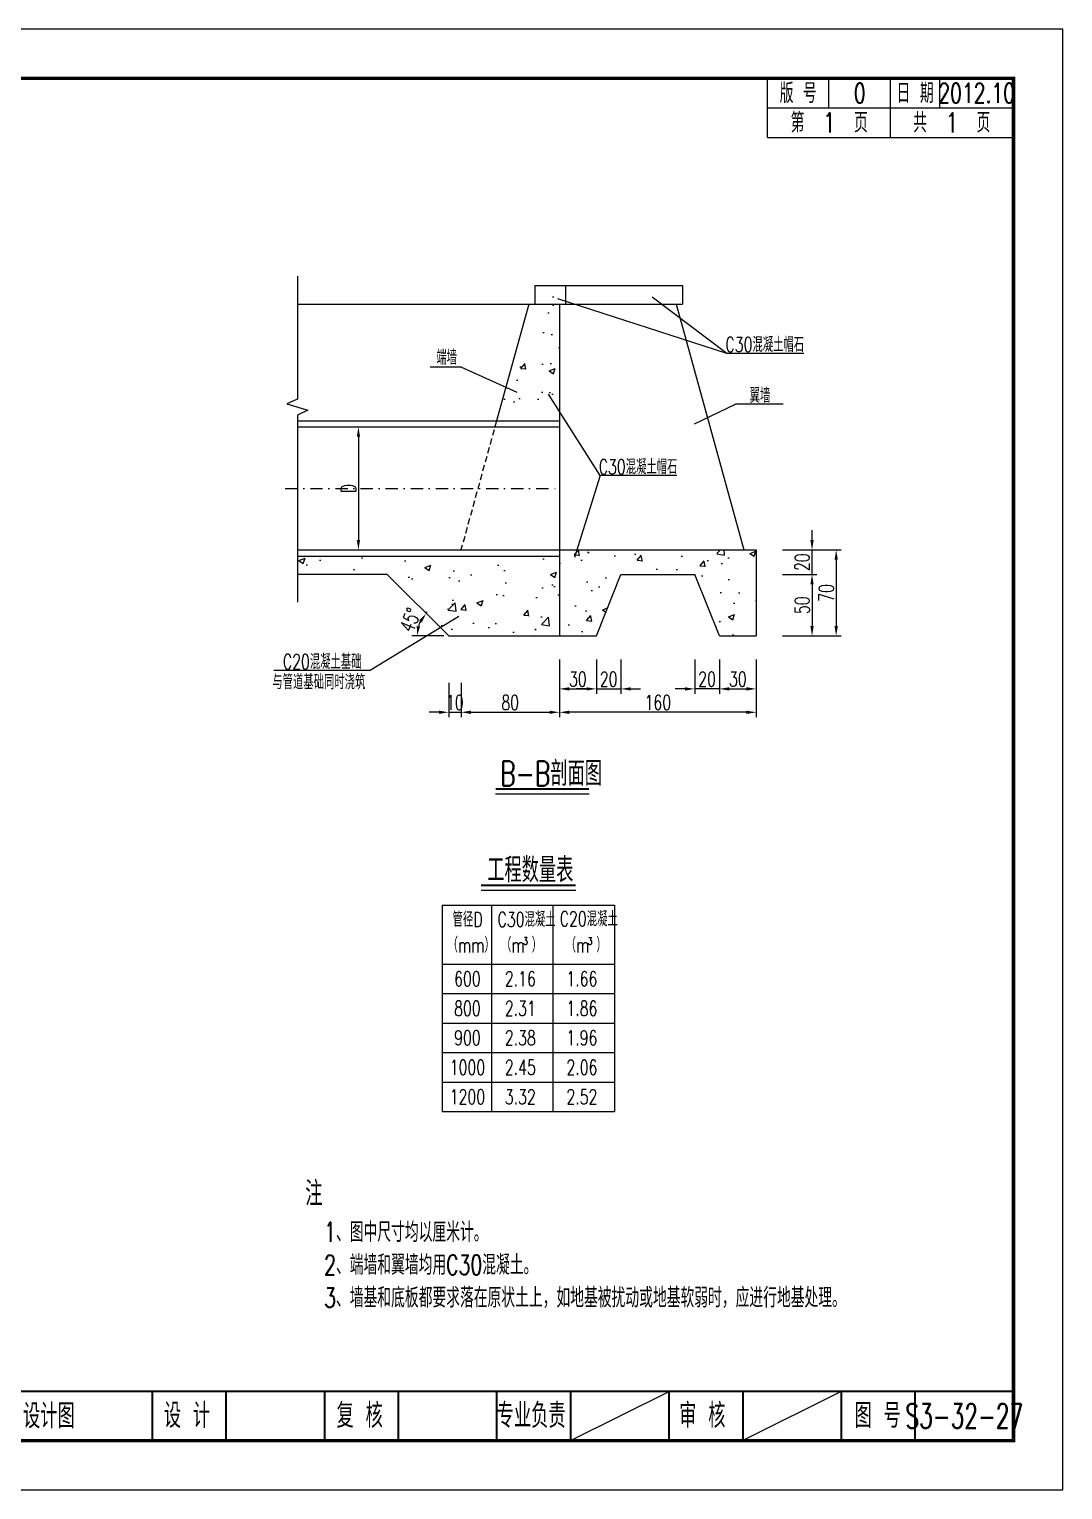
# Model space of a CAD drawing. Extents: x 5781 to 12795, y 1434 to 2653.
# Drawn here: x 12585.5 to 12795.5, y 2068.7 to 2365.7 of the extents above; entities that cross this region are included whole.
import ezdxf
from ezdxf.enums import TextEntityAlignment as Align

# ---------------------------------------------------------------- set-up
doc = ezdxf.new("R2010")
doc.units = 0
doc.header["$LTSCALE"] = 5
doc.header["$PDMODE"] = 32
doc.header["$PDSIZE"] = 0.3
doc.linetypes.add('DASHDOT', pattern=[1, 0.5, -0.25, 0, -0.25])
doc.linetypes.add('HIDDEN', pattern=[0.375, 0.25, -0.125])
doc.layers.get('0').update_dxf_attribs({"linetype": 'CONTINUOUS'})
doc.layers.get('Defpoints').update_dxf_attribs({"linetype": 'CONTINUOUS'})
for name, color, linetype in [('中心线', 2, 'DASHDOT'), ('图框', 7, 'CONTINUOUS'), ('尺寸标注', 4, 'CONTINUOUS'), ('文字', 7, 'CONTINUOUS'), ('文字字符', 7, 'CONTINUOUS'), ('结构', 7, 'CONTINUOUS'), ('结构1', 1, 'CONTINUOUS'), ('结构2', 7, 'CONTINUOUS')]:
    doc.layers.add(name, color=color, linetype=linetype)
doc.styles.get("Standard").update_dxf_attribs({"font": 'simplex1.shx', "width": 0.7, "bigfont": 'hztxt.shx'})
doc.dimstyles.new('比例1：40', dxfattribs={"dimtxt": 3, "dimasz": 2, "dimexe": 1, "dimexo": 1, "dimgap": 0.5, "dimtad": 1, "dimlfac": 4, "dimzin": 13, "dimdsep": 46, "dimtxsty": 'Standard', "dimcen": -0.09, "dimclrd": 256, "dimclre": 256, "dimclrt": 7, "dimaunit": 1, "dimadec": 0, "dimazin": 0, "dimtfac": 0.0005, "dimtix": 1, "dimtmove": 2, "dimatfit": 3, "dimfxl": 0, "dimtolj": 1, "dimtzin": 13, "dimarcsym": 0})
pattern_1 = [(50, (-1341.327, 3e-14), (12.752927, -1.115736), [1.3335, -14.6685]), (355, (-1341.327, 3e-14), (-2.466998, 13.373965), [1.0668, -11.7348]), (100.451, (-1340.264, -0.093), (10.285975, 12.258168), [1.1333, -12.4663]), (46.1842, (-1341.327, 3.556), (18.975533, -2.942963), [2.00025, -22.00275]), (96.6356, (-1339.746, 3.31), (16.618296, 17.31979), [1.69995, -18.69945]), (351.184, (-1341.327, 3.556), (16.618322, 17.319758), [1.6002, -17.6022]), (21, (-1339.549, 2.667), (10.6130416, -7.158586), [1.3335, -14.6685]), (326, (-1339.549, 2.667), (4.326142, 12.893158), [1.0668, -11.7348]), (71.4514, (-1338.665, 2.07), (14.939154, 5.7346), [1.1333, -12.4663]), (37.5, (-1341.327, 3e-14), (0.2162022, 5.9188527), [0, -11.59256, 0, -11.9126, 0, -11.77925]), (7.5, (-1341.327, 3e-14), (4.6773764, 7.0126402), [0, -6.79196, 0, -11.32586, 0, -4.48945]), (327.5, (-1345.292, 3e-14), (9.4913417, -0.4010121), [0, -4.445, 0, -13.8684, 0, -18.4023]), (317.5, (-1347.07, 3e-14), (10.3690427, 1.7798544), [0, -5.7785, 0, -9.21004, 0, -13.0683])]

# ---------------------------------------------------------------- blocks, each defined once
blk = doc.blocks.new('series')
at = {"width": 0.75}
for tag, height, p in [('页码', 4, (-35, -19)), ('图名', 5, (-220, -282)), ('图号', 5, (-20, -282))]:
    blk.add_attdef(tag, text='', height=height, dxfattribs=at).set_placement(p, align=Align.MIDDLE_CENTER)
blk = doc.blocks.new('*D788')
at = {"layer": 'Defpoints', "color": 0, "ltscale": 0.5}
for p in [(12673.23, 2259.79), (12670.73, 2242.29), (12673.23, 2226.77)]:
    blk.add_point(p, dxfattribs=at)
at = {"layer": '尺寸标注', "lineweight": -2, "ltscale": 0.5}
for p, q in [((12670.73, 2232.77), (12670.73, 2225.77)), ((12673.23, 2232.77), (12673.23, 2225.77)), ((12668.73, 2226.77), (12666.73, 2226.77)), ((12670.73, 2226.77), (12673.23, 2226.77)), ((12675.23, 2226.77), (12677.23, 2226.77))]:
    blk.add_line(p, q, dxfattribs=at)
at = {"layer": '尺寸标注', "ltscale": 0.5}
for points in [[(12668.73, 2227.1), (12668.73, 2226.44), (12670.73, 2226.77)], [(12675.23, 2227.1), (12675.23, 2226.44), (12673.23, 2226.77)]]:
    blk.add_solid(points, dxfattribs=at)
at = {"layer": '尺寸标注', "color": 7, "ltscale": 0.5, "insert": (12671.98, 2228.77), "char_height": 3, "attachment_point": 5}
blk.add_mtext('\\A1;10', dxfattribs=at)
blk = doc.blocks.new('*D789')
at = {"layer": 'Defpoints', "color": 0, "ltscale": 0.5}
for p in [(12673.23, 2259.79), (12693.23, 2259.79), (12693.23, 2226.77)]:
    blk.add_point(p, dxfattribs=at)
at = {"layer": '尺寸标注', "lineweight": -2, "ltscale": 0.5}
for p, q in [((12673.23, 2232.77), (12673.23, 2225.77)), ((12693.23, 2232.77), (12693.23, 2225.77)), ((12675.23, 2226.77), (12691.23, 2226.77))]:
    blk.add_line(p, q, dxfattribs=at)
at = {"layer": '尺寸标注', "ltscale": 0.5}
for points in [[(12675.23, 2227.1), (12675.23, 2226.44), (12673.23, 2226.77)], [(12691.23, 2227.1), (12691.23, 2226.44), (12693.23, 2226.77)]]:
    blk.add_solid(points, dxfattribs=at)
at = {"layer": '尺寸标注', "color": 7, "ltscale": 0.5, "insert": (12683.23, 2228.77), "char_height": 3, "attachment_point": 5}
blk.add_mtext('\\A1;80', dxfattribs=at)
blk = doc.blocks.new('*D790')
at = {"layer": 'Defpoints', "color": 0, "ltscale": 0.5}
for p in [(12693.23, 2242.29), (12700.73, 2242.29), (12700.73, 2231.53)]:
    blk.add_point(p, dxfattribs=at)
at = {"layer": '尺寸标注', "lineweight": -2, "ltscale": 0.5}
for p, q in [((12693.23, 2237.53), (12693.23, 2230.53)), ((12700.73, 2237.53), (12700.73, 2230.53)), ((12695.23, 2231.53), (12698.73, 2231.53))]:
    blk.add_line(p, q, dxfattribs=at)
at = {"layer": '尺寸标注', "ltscale": 0.5}
for points in [[(12695.23, 2231.86), (12695.23, 2231.19), (12693.23, 2231.53)], [(12698.73, 2231.86), (12698.73, 2231.19), (12700.73, 2231.53)]]:
    blk.add_solid(points, dxfattribs=at)
at = {"layer": '尺寸标注', "color": 7, "ltscale": 0.5, "insert": (12696.98, 2233.53), "char_height": 3, "attachment_point": 5}
blk.add_mtext('\\A1;30', dxfattribs=at)
blk = doc.blocks.new('*D791')
at = {"layer": 'Defpoints', "color": 0, "ltscale": 0.5}
for p in [(12705.73, 2254.79), (12700.73, 2242.29), (12705.73, 2231.53)]:
    blk.add_point(p, dxfattribs=at)
at = {"layer": '尺寸标注', "lineweight": -2, "ltscale": 0.5}
for p, q in [((12700.73, 2237.53), (12700.73, 2230.53)), ((12705.73, 2237.53), (12705.73, 2230.53)), ((12698.73, 2231.53), (12696.73, 2231.53)), ((12700.73, 2231.53), (12705.73, 2231.53)), ((12707.73, 2231.53), (12709.73, 2231.53))]:
    blk.add_line(p, q, dxfattribs=at)
at = {"layer": '尺寸标注', "ltscale": 0.5}
for points in [[(12698.73, 2231.86), (12698.73, 2231.19), (12700.73, 2231.53)], [(12707.73, 2231.86), (12707.73, 2231.19), (12705.73, 2231.53)]]:
    blk.add_solid(points, dxfattribs=at)
at = {"layer": '尺寸标注', "color": 7, "ltscale": 0.5, "insert": (12703.23, 2233.53), "char_height": 3, "attachment_point": 5}
blk.add_mtext('\\A1;20', dxfattribs=at)
blk = doc.blocks.new('*D792')
at = {"layer": 'Defpoints', "color": 0, "ltscale": 0.5}
for p in [(12720.73, 2254.79), (12725.73, 2242.29), (12720.73, 2231.53)]:
    blk.add_point(p, dxfattribs=at)
at = {"layer": '尺寸标注', "lineweight": -2, "ltscale": 0.5}
for p, q in [((12720.73, 2237.53), (12720.73, 2230.53)), ((12725.73, 2237.53), (12725.73, 2230.53)), ((12718.73, 2231.53), (12716.73, 2231.53)), ((12725.73, 2231.53), (12720.73, 2231.53)), ((12727.73, 2231.53), (12729.73, 2231.53))]:
    blk.add_line(p, q, dxfattribs=at)
at = {"layer": '尺寸标注', "ltscale": 0.5}
for points in [[(12718.73, 2231.86), (12718.73, 2231.19), (12720.73, 2231.53)], [(12727.73, 2231.86), (12727.73, 2231.19), (12725.73, 2231.53)]]:
    blk.add_solid(points, dxfattribs=at)
at = {"layer": '尺寸标注', "color": 7, "ltscale": 0.5, "insert": (12723.23, 2233.53), "char_height": 3, "attachment_point": 5}
blk.add_mtext('\\A1;20', dxfattribs=at)
blk = doc.blocks.new('*D793')
at = {"layer": 'Defpoints', "color": 0, "ltscale": 0.5}
for p in [(12725.73, 2242.29), (12733.23, 2242.29), (12733.23, 2231.53)]:
    blk.add_point(p, dxfattribs=at)
at = {"layer": '尺寸标注', "lineweight": -2, "ltscale": 0.5}
for p, q in [((12725.73, 2237.53), (12725.73, 2230.53)), ((12733.23, 2237.53), (12733.23, 2230.53)), ((12727.73, 2231.53), (12731.23, 2231.53))]:
    blk.add_line(p, q, dxfattribs=at)
at = {"layer": '尺寸标注', "ltscale": 0.5}
for points in [[(12727.73, 2231.86), (12727.73, 2231.19), (12725.73, 2231.53)], [(12731.23, 2231.86), (12731.23, 2231.19), (12733.23, 2231.53)]]:
    blk.add_solid(points, dxfattribs=at)
at = {"layer": '尺寸标注', "color": 7, "ltscale": 0.5, "insert": (12729.48, 2233.53), "char_height": 3, "attachment_point": 5}
blk.add_mtext('\\A1;30', dxfattribs=at)
blk = doc.blocks.new('*D794')
at = {"layer": 'Defpoints', "color": 0, "ltscale": 0.5}
for p in [(12693.23, 2242.29), (12733.23, 2242.29), (12693.23, 2226.77)]:
    blk.add_point(p, dxfattribs=at)
at = {"layer": '尺寸标注', "lineweight": -2, "ltscale": 0.5}
for p, q in [((12693.23, 2232.77), (12693.23, 2225.77)), ((12733.23, 2232.77), (12733.23, 2225.77)), ((12731.23, 2226.77), (12695.23, 2226.77))]:
    blk.add_line(p, q, dxfattribs=at)
at = {"layer": '尺寸标注', "ltscale": 0.5}
for points in [[(12695.23, 2227.1), (12695.23, 2226.44), (12693.23, 2226.77)], [(12731.23, 2227.1), (12731.23, 2226.44), (12733.23, 2226.77)]]:
    blk.add_solid(points, dxfattribs=at)
at = {"layer": '尺寸标注', "color": 7, "ltscale": 0.5, "insert": (12713.23, 2228.77), "char_height": 3, "attachment_point": 5}
blk.add_mtext('\\A1;160', dxfattribs=at)
blk = doc.blocks.new('*D796')
at = {"layer": 'Defpoints', "color": 0, "ltscale": 0.5}
for p in [(12647.42, 2284.79), (12647.42, 2259.79), (12652.39, 2259.79)]:
    blk.add_point(p, dxfattribs=at)
at = {"layer": '尺寸标注', "lineweight": -2, "ltscale": 0.5}
for p, q in [((12648.42, 2284.79), (12653.39, 2284.79)), ((12652.39, 2282.79), (12652.39, 2261.79)), ((12648.42, 2259.79), (12653.39, 2259.79))]:
    blk.add_line(p, q, dxfattribs=at)
at = {"layer": '尺寸标注', "ltscale": 0.5}
for points in [[(12652.06, 2282.79), (12652.72, 2282.79), (12652.39, 2284.79)], [(12652.06, 2261.79), (12652.72, 2261.79), (12652.39, 2259.79)]]:
    blk.add_solid(points, dxfattribs=at)
at = {"layer": '尺寸标注', "color": 7, "ltscale": 0.5, "insert": (12650.39, 2272.29), "char_height": 3, "attachment_point": 5, "rotation": 90}
blk.add_mtext('\\A1;D', dxfattribs=at)
blk = doc.blocks.new('*D798')
at = {"layer": 'Defpoints', "color": 0, "ltscale": 0.5}
for p in [(12658.23, 2254.79), (12665.14, 2245.52), (12670.73, 2242.29), (12670.73, 2242.29), (12700.73, 2242.29)]:
    blk.add_point(p, dxfattribs=at)
at = {"layer": '尺寸标注', "lineweight": -2, "ltscale": 0.5}
blk.add_line((12669.73, 2242.29), (12663.27, 2242.29), dxfattribs=at)
blk.add_arc((12670.73, 2242.29), 6.46, 152.8235, 162.1765, dxfattribs=at)
at = {"layer": '尺寸标注', "ltscale": 0.5}
for points in [[(12664.72, 2245.44), (12665.26, 2245.04), (12666.16, 2246.86)], [(12664.91, 2244.21), (12664.25, 2244.32), (12664.27, 2242.29)]]:
    blk.add_solid(points, dxfattribs=at)
at = {"layer": '尺寸标注', "color": 7, "ltscale": 0.5, "insert": (12662.92, 2245.53), "char_height": 3, "attachment_point": 5, "rotation": 67.5}
blk.add_mtext('\\A1;45°', dxfattribs=at)
blk = doc.blocks.new('*D799')
at = {"layer": 'Defpoints', "color": 0, "ltscale": 0.5}
for p in [(12720.73, 2254.79), (12725.73, 2242.29), (12744.56, 2242.29)]:
    blk.add_point(p, dxfattribs=at)
at = {"layer": '尺寸标注', "lineweight": -2, "ltscale": 0.5}
for p, q in [((12738.56, 2254.79), (12745.56, 2254.79)), ((12744.56, 2252.79), (12744.56, 2244.29)), ((12738.56, 2242.29), (12745.56, 2242.29))]:
    blk.add_line(p, q, dxfattribs=at)
at = {"layer": '尺寸标注', "ltscale": 0.5}
for points in [[(12744.22, 2252.79), (12744.89, 2252.79), (12744.56, 2254.79)], [(12744.22, 2244.29), (12744.89, 2244.29), (12744.56, 2242.29)]]:
    blk.add_solid(points, dxfattribs=at)
at = {"layer": '尺寸标注', "color": 7, "ltscale": 0.5, "insert": (12742.56, 2248.54), "char_height": 3, "attachment_point": 5, "rotation": 90}
blk.add_mtext('\\A1;50', dxfattribs=at)
blk = doc.blocks.new('*D800')
at = {"layer": 'Defpoints', "color": 0, "ltscale": 0.5}
for p in [(12720.73, 2259.79), (12744.56, 2259.79), (12720.73, 2254.79)]:
    blk.add_point(p, dxfattribs=at)
at = {"layer": '尺寸标注', "lineweight": -2, "ltscale": 0.5}
for p, q in [((12744.56, 2261.79), (12744.56, 2263.79)), ((12738.56, 2259.79), (12745.56, 2259.79)), ((12744.56, 2254.79), (12744.56, 2259.79)), ((12738.56, 2254.79), (12745.56, 2254.79)), ((12744.56, 2252.79), (12744.56, 2250.79))]:
    blk.add_line(p, q, dxfattribs=at)
at = {"layer": '尺寸标注', "ltscale": 0.5}
for points in [[(12744.22, 2261.79), (12744.89, 2261.79), (12744.56, 2259.79)], [(12744.22, 2252.79), (12744.89, 2252.79), (12744.56, 2254.79)]]:
    blk.add_solid(points, dxfattribs=at)
at = {"layer": '尺寸标注', "color": 7, "ltscale": 0.5, "insert": (12742.56, 2257.29), "char_height": 3, "attachment_point": 5, "rotation": 90}
blk.add_mtext('\\A1;20', dxfattribs=at)
blk = doc.blocks.new('*D801')
at = {"layer": 'Defpoints', "color": 0, "ltscale": 0.5}
for p in [(12733.23, 2259.79), (12733.23, 2242.29), (12749.46, 2242.29)]:
    blk.add_point(p, dxfattribs=at)
at = {"layer": '尺寸标注', "lineweight": -2, "ltscale": 0.5}
for p, q in [((12743.46, 2259.79), (12750.46, 2259.79)), ((12749.46, 2257.79), (12749.46, 2244.29)), ((12743.46, 2242.29), (12750.46, 2242.29))]:
    blk.add_line(p, q, dxfattribs=at)
at = {"layer": '尺寸标注', "ltscale": 0.5}
for points in [[(12749.13, 2257.79), (12749.8, 2257.79), (12749.46, 2259.79)], [(12749.13, 2244.29), (12749.8, 2244.29), (12749.46, 2242.29)]]:
    blk.add_solid(points, dxfattribs=at)
at = {"layer": '尺寸标注', "color": 7, "ltscale": 0.5, "insert": (12747.46, 2251.04), "char_height": 3, "attachment_point": 5, "rotation": 90}
blk.add_mtext('\\A1;70', dxfattribs=at)
blk = doc.blocks.new('123')
at = {"layer": '图框'}
blk.add_lwpolyline([(6201.38, 2092.12), (6201.38, 2389.12), (5781.38, 2389.12), (5781.38, 2092.12)], close=True, dxfattribs=at)

msp = doc.modelspace()

# ---------------------------------------------------------------- hatches: boundary and pattern name
at = {"layer": '尺寸标注', "ltscale": 0.5}
h = msp.add_hatch(dxfattribs=at)
h.set_pattern_fill('AR-CONC', color=256, scale=0.07, style=0)
h.set_pattern_definition(pattern_1)
h.paths.add_polyline_path([(12694.479, 2309.7906), (12694.479, 2313.5406), (12688.229, 2313.5406), (12688.229, 2309.7906)])
h = msp.add_hatch(dxfattribs=at)
h.set_pattern_fill('AR-CONC', color=8, scale=0.07, style=0)
h.set_pattern_definition([(50, (-1069.189, 3e-14), (12.752927, -1.115736), [1.3335, -14.6685]), (355, (-1069.189, 3e-14), (-2.466998, 13.373965), [1.0668, -11.7348]), (100.451, (-1068.126, -0.093), (10.285975, 12.258168), [1.1333, -12.4663]), (46.1842, (-1069.189, 3.556), (18.975533, -2.942963), [2.00025, -22.00275]), (96.6356, (-1067.607, 3.31), (16.618296, 17.31979), [1.69995, -18.69945]), (351.184, (-1069.189, 3.556), (16.618322, 17.319758), [1.6002, -17.6022]), (21, (-1067.411, 2.667), (10.6130416, -7.158586), [1.3335, -14.6685]), (326, (-1067.411, 2.667), (4.326142, 12.893158), [1.0668, -11.7348]), (71.4514, (-1066.526, 2.07), (14.939154, 5.7346), [1.1333, -12.4663]), (37.5, (-1069.1887, 3e-14), (0.2162022, 5.9188527), [0, -11.59256, 0, -11.9126, 0, -11.77925]), (7.5, (-1069.189, 3e-14), (4.6773764, 7.0126402), [0, -6.79196, 0, -11.32586, 0, -4.48945]), (327.5, (-1073.1537, 3e-14), (9.4913417, -0.401012), [0, -4.445, 0, -13.8684, 0, -18.4023]), (317.5, (-1074.932, 3e-14), (10.3690427, 1.7798544), [0, -5.7785, 0, -9.21004, 0, -13.0683])])
h.paths.add_polyline_path([(12693.229, 2309.7906), (12686.979, 2309.7906), (12680.4477, 2286.0406), (12693.229, 2286.0406)])
h = msp.add_hatch(dxfattribs=at)
h.set_pattern_fill('AR-CONC', color=8, scale=0.07, style=0)
h.set_pattern_definition(pattern_1)
h.paths.add_polyline_path([(12693.229, 2242.2906), (12693.229, 2258.5406), (12640.019, 2258.5406), (12640.019, 2254.7906), (12658.229, 2254.7906), (12670.729, 2242.2906)])
h = msp.add_hatch(dxfattribs=at)
h.set_pattern_fill('AR-CONC', color=8, scale=0.07, style=0)
h.set_pattern_definition(pattern_1)
h.paths.add_polyline_path([(12705.729, 2254.7906), (12720.729, 2254.7906), (12725.729, 2242.2906), (12733.229, 2242.2906), (12733.229, 2259.7906), (12693.229, 2259.7906), (12693.229, 2242.2906), (12700.729, 2242.2906)])

# ---------------------------------------------------------------- linework, layer by layer
for p, q in [((12680.251, 2210.1738), (12699.2525, 2210.1738)), ((12677.296, 2190.583), (12696.5497, 2190.583))]:
    msp.add_line(p, q)
at = {"const_width": 0.4}
for points in [[(12680.251, 2211.1738), (12699.2525, 2211.1738)], [(12677.296, 2191.583), (12696.5497, 2191.583)]]:
    msp.add_lwpolyline(points, dxfattribs=at)
at = {"layer": '中心线'}
msp.add_line((12637.519, 2272.2906), (12693.229, 2272.2906), dxfattribs=at)
at = {"layer": '图框'}
for p, q in [((12735.5, 2343.6705), (12735.5, 2355.6705)), ((12748, 2349.6705), (12748, 2355.6705)), ((12760.5, 2349.6705), (12760.5, 2355.6705)), ((12770.5, 2349.6705), (12770.5, 2355.6705)), ((12735.5, 2349.6705), (12785.5, 2349.6705)), ((12760.5, 2343.6705), (12760.5, 2349.6705)), ((12735.5, 2343.6705), (12785.5, 2343.6705)), ((12695.5, 2078.6705), (12715.5, 2088.6705)), ((12750.5, 2088.6705), (12730.5, 2078.6705))]:
    msp.add_line(p, q, dxfattribs=at)
for points, const_width in [([(12785.5, 2355.6705), (12405.5, 2355.6705), (12405.5, 2078.6705), (12785.5, 2078.6705), (12785.5, 2355.6705)], 0.7), ([(12405.5, 2088.6705), (12785.5, 2088.6705)], 0.4), ([(12610.5, 2078.6705), (12610.5, 2088.6705)], 0.4), ([(12625.5, 2078.6705), (12625.5, 2088.6705)], 0.4), ([(12645.5, 2078.6705), (12645.5, 2088.6705)], 0.4), ([(12660.5, 2078.6705), (12660.5, 2088.6705)], 0.4), ([(12680.5, 2078.6705), (12680.5, 2088.6705)], 0.4), ([(12680.5, 2078.6705), (12680.5, 2088.6705)], 0.4), ([(12695.5, 2078.6705), (12695.5, 2088.6705)], 0.4), ([(12715.5, 2078.6705), (12715.5, 2088.6705)], 0.4), ([(12730.5, 2078.6705), (12730.5, 2088.6705)], 0.4), ([(12750.5, 2078.6705), (12750.5, 2088.6705)], 0.4), ([(12765.5, 2078.6705), (12765.5, 2088.6705)], 0.4)]:
    msp.add_lwpolyline(points, dxfattribs=dict(at, const_width=const_width))
at = {"layer": '尺寸标注', "ltscale": 0.5}
for p, q in [((12727.2707, 2299.7558), (12692.897, 2310.8419)), ((12727.2707, 2299.7558), (12712.046, 2311.1761)), ((12673.2997, 2296.9721), (12666.9648, 2296.9721)), ((12673.2997, 2296.9721), (12684.5414, 2291.8527)), ((12701.517, 2274.899), (12691.0072, 2291.4598)), ((12701.517, 2274.899), (12696.3036, 2258.258)), ((12654.6172, 2235.2663), (12672.7717, 2246.3477))]:
    msp.add_line(p, q, dxfattribs=at)
at = {"layer": '尺寸标注', "linetype": 'Continuous', "ltscale": 0.2}
for p, q in [((12742.8593, 2299.7558), (12727.2707, 2299.7558)), ((12720.6584, 2285.4101), (12729.0267, 2289.3956)), ((12738.6561, 2289.3956), (12729.0267, 2289.3956)), ((12717.1056, 2274.899), (12701.517, 2274.899)), ((12654.6172, 2235.2663), (12635.197, 2235.2663))]:
    msp.add_line(p, q, dxfattribs=at)
at = {"layer": '文字字符', "color": 1, "linetype": 'ByBlock'}
for p, q in [((12669.4031, 2187.583), (12704.4426, 2187.583)), ((12669.4031, 2187.583), (12669.4031, 2145.583)), ((12704.4426, 2187.583), (12704.4426, 2145.583)), ((12669.4031, 2145.583), (12704.4426, 2145.583))]:
    msp.add_line(p, q, dxfattribs=at)
at = {"layer": '文字字符', "linetype": 'ByBlock'}
for p, q in [((12679.4031, 2187.583), (12679.4031, 2145.583)), ((12691.9179, 2187.583), (12691.9179, 2145.583)), ((12669.4031, 2175.583), (12704.4426, 2175.583)), ((12669.4031, 2169.583), (12704.4426, 2169.583)), ((12669.4031, 2163.583), (12704.4426, 2163.583)), ((12669.4031, 2157.583), (12704.4426, 2157.583)), ((12669.4031, 2151.583), (12704.4426, 2151.583))]:
    msp.add_line(p, q, dxfattribs=at)
at = {"layer": '结构', "color": 2, "linetype": 'HIDDEN'}
msp.add_line((12680.4477, 2286.0406), (12673.229, 2259.7906), dxfattribs=at)
at = {"layer": '结构1', "ltscale": 0.5}
for p, q in [((12688.229, 2313.5406), (12718.229, 2313.5406)), ((12688.229, 2313.5406), (12688.229, 2309.7906)), ((12694.479, 2313.5406), (12694.479, 2309.7906)), ((12718.229, 2313.5406), (12718.229, 2309.7906)), ((12640.019, 2309.7906), (12718.229, 2309.7906)), ((12686.979, 2309.7906), (12680.4477, 2286.0406)), ((12693.229, 2309.7906), (12693.229, 2242.2906)), ((12716.979, 2309.7906), (12730.729, 2259.7906)), ((12640.019, 2259.7906), (12733.229, 2259.7906)), ((12733.229, 2259.7906), (12733.229, 2242.2906)), ((12658.229, 2254.7906), (12640.019, 2254.7906)), ((12658.229, 2254.7906), (12670.729, 2242.2906)), ((12700.729, 2242.2906), (12705.729, 2254.7906)), ((12705.729, 2254.7906), (12720.729, 2254.7906)), ((12725.729, 2242.2906), (12720.729, 2254.7906)), ((12670.729, 2242.2906), (12700.729, 2242.2906)), ((12725.729, 2242.2906), (12733.229, 2242.2906))]:
    msp.add_line(p, q, dxfattribs=at)
at = {"layer": '结构2', "ltscale": 0.5}
for p, q in [((12640.019, 2315.4659), (12640.019, 2290.416)), ((12640.019, 2290.416), (12637.8579, 2289.4826)), ((12637.8579, 2289.4826), (12642.1082, 2288.176)), ((12642.1082, 2288.176), (12640.019, 2287.1859)), ((12640.019, 2287.1859), (12640.019, 2249.1559)), ((12640.019, 2286.0406), (12693.229, 2286.0406)), ((12640.019, 2284.7906), (12693.229, 2284.7906)), ((12640.019, 2258.5406), (12693.229, 2258.5406))]:
    msp.add_line(p, q, dxfattribs=at)

# ---------------------------------------------------------------- block references
at = {"layer": '图框'}
ref = msp.add_blockref('series', (12795.5, 2365.6705), dxfattribs=at)
ref.add_attrib('页码', '第  1  页    共  1  页', dxfattribs={"layer": '0', "height": 4, "width": 0.7}).set_placement((12760.5, 2346.6705), align=Align.MIDDLE_CENTER)
ref.add_attrib('图名', '门字式管道出水口设计图', dxfattribs={"layer": '0', "height": 5, "width": 0.7}).set_placement((12575.5, 2083.6705), align=Align.MIDDLE_CENTER)
ref.add_attrib('图号', 'S3-32-27', dxfattribs={"layer": '0', "height": 5, "width": 0.65}).set_placement((12775.5, 2083.6705), align=Align.MIDDLE_CENTER)
at = {"layer": '尺寸标注'}
msp.add_blockref('123', (6594.1232, -23.4502), dxfattribs=at)

# ---------------------------------------------------------------- texts
at = {"layer": '图框', "width": 0.7}
for s, height, p in [('版 号', 4, (12741.75, 2352.6705)), ('0', 4, (12754.25, 2352.6705)), ('日 期', 4, (12765.5, 2352.6705)), ('2012.10', 4, (12778, 2352.6705)), ('设 计', 5, (12617.5447, 2083.7651)), ('复 核', 5, (12652.6395, 2083.7651)), ('专业负责', 5, (12687.4902, 2083.7651)), ('审 核', 5, (12722.264, 2083.7651)), ('图 号', 5, (12757.8832, 2083.7651))]:
    msp.add_text(s, height=height, dxfattribs=at).set_placement(p, align=Align.MIDDLE_CENTER)
at = {"layer": '尺寸标注', "color": 7, "ltscale": 0.5, "insert": (12641.5861, 2118.5037), "char_height": 4, "width": 112.268859, "attachment_point": 4}
msp.add_mtext('{\\H1.25x;注\\P}  1、图中尺寸均以厘米计。\\P  2、端墙和翼墙均用C30混凝土。\\P  3、墙基和底板都要求落在原状土上，如地基被扰动或地基软弱时，应进行地基处理。', dxfattribs=at)
at = {"layer": '文字', "width": 0.7}
for s, p in [('B-B剖面图', (12681.181, 2211.8315)), ('工程数量表', (12678.5684, 2192.2013))]:
    msp.add_text(s, height=5, dxfattribs=at).set_placement(p)
at = {"layer": '文字字符', "width": 0.7}
for s, p in [('C30混凝土帽石', (12734.956, 2301.7045)), ('端墙', (12670.3171, 2299.0906)), ('翼墙', (12733.9826, 2291.3444)), ('C30混凝土帽石', (12709.2023, 2276.8478)), ('C20混凝土基础', (12645.0237, 2237.215)), ('与管道基础同时浇筑', (12644.3477, 2233.0995))]:
    msp.add_text(s, height=3, dxfattribs=at).set_placement(p, align=Align.MIDDLE)
at = {"layer": '文字字符', "linetype": 'ByBlock', "width": 0.7}
for s, p in [('管径D', (12671.5221, 2183.1555)), ('C30混凝土', (12680.6515, 2183.1555)), ('C20混凝土', (12693.2846, 2183.2749)), ('（mm）', (12670.4993, 2177.9576)), ('（m ）', (12681.37, 2177.9576)), ('（m ）', (12694.4847, 2177.9498))]:
    msp.add_text(s, height=3, dxfattribs=at).set_placement(p)
for s, height, p in [('3', 1.5, (12686.3425, 2179.513)), ('3', 1.5, (12699.4573, 2179.5052)), ('600', 3, (12674.5345, 2171.0699)), ('2.16', 3, (12685.2788, 2171.0699)), ('1.66', 3, (12697.7935, 2171.0699)), ('800', 3, (12674.5345, 2165.0699)), ('2.31', 3, (12685.2788, 2165.0699)), ('1.86', 3, (12697.7935, 2165.0699)), ('900', 3, (12674.5345, 2159.0699)), ('2.38', 3, (12685.2788, 2159.0699)), ('1.96', 3, (12697.7935, 2159.0699)), ('1000', 3, (12674.5345, 2153.0699)), ('2.45', 3, (12685.2788, 2153.0699)), ('2.06', 3, (12697.7935, 2153.0699)), ('1200', 3, (12674.5345, 2147.0699)), ('3.32', 3, (12685.2788, 2147.0699)), ('2.52', 3, (12697.7935, 2147.0699))]:
    msp.add_text(s, height=height, dxfattribs=at).set_placement(p, align=Align.CENTER)

# ---------------------------------------------------------------- dimensions: what is measured, and where the dimension line sits
at = {"layer": '尺寸标注', "ltscale": 0.5}
dim = msp.add_aligned_dim(p1=(12647.4246, 2284.7906), p2=(12647.4246, 2259.7906), distance=4.9647, text='D', dimstyle='比例1：40', dxfattribs=at)
dim.commit()
dim.dimension.update_dxf_attribs({"geometry": '*D796', "text_midpoint": (12650.3893, 2272.2906)})
for base, p1, p2, picture, middle in [((12744.5569, 2259.7906), (12720.729, 2254.7906), (12720.729, 2259.7906), '*D800', (12742.5569, 2257.2906)), ((12749.4628, 2242.2906), (12733.229, 2259.7906), (12733.229, 2242.2906), '*D801', (12747.4628, 2251.0406)), ((12744.5569, 2242.2906), (12720.729, 2254.7906), (12725.729, 2242.2906), '*D799', (12742.5569, 2248.5406))]:
    dim = msp.add_linear_dim(base=base, p1=p1, p2=p2, angle=90, dimstyle='比例1：40', dxfattribs=at)
    dim.commit()
    dim.dimension.update_dxf_attribs({"geometry": picture, "text_midpoint": middle})
for base, p1, p2, picture, middle in [((12673.229, 2226.7705), (12670.729, 2242.2906), (12673.229, 2259.7906), '*D788', (12671.979, 2228.7705)), ((12693.229, 2226.7705), (12673.229, 2259.7906), (12693.229, 2259.7906), '*D789', (12683.229, 2228.7705)), ((12705.729, 2231.5269), (12700.729, 2242.2906), (12705.729, 2254.7906), '*D791', (12703.229, 2233.5269)), ((12720.729, 2231.5269), (12725.729, 2242.2906), (12720.729, 2254.7906), '*D792', (12723.229, 2233.5269)), ((12700.729, 2231.5269), (12693.229, 2242.2906), (12700.729, 2242.2906), '*D790', (12696.979, 2233.5269)), ((12693.229, 2226.7705), (12733.229, 2242.2906), (12693.229, 2242.2906), '*D794', (12713.229, 2228.7705)), ((12733.229, 2231.5269), (12725.729, 2242.2906), (12733.229, 2242.2906), '*D793', (12729.479, 2233.5269))]:
    dim = msp.add_linear_dim(base=base, p1=p1, p2=p2, dimstyle='比例1：40', dxfattribs=at)
    dim.commit()
    dim.dimension.update_dxf_attribs({"geometry": picture, "text_midpoint": middle})
dim = msp.add_angular_dim_2l(base=(12665.1386, 2245.5182), line1=((12670.729, 2242.2906), (12700.729, 2242.2906)), line2=((12658.229, 2254.7906), (12670.729, 2242.2906)), dimstyle='比例1：40', dxfattribs=at)
dim.commit()
dim.dimension.update_dxf_attribs({"geometry": '*D798', "text_midpoint": (12662.9174, 2245.5262)})

doc.saveas('drawing.dxf')
